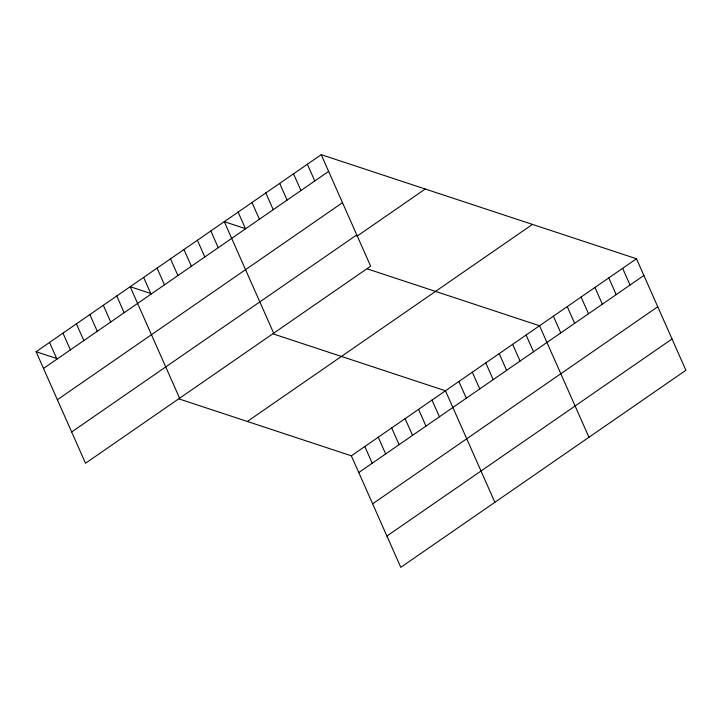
<?xml version="1.0" encoding="UTF-8"?>
<svg xmlns="http://www.w3.org/2000/svg" width="722" height="722" viewBox="0 0 722 722"><rect width="100%" height="100%" fill="white"/><g stroke="black" fill="none" stroke-linecap="round" stroke-linejoin="round"><path stroke-width="1.08" d="M321.218 154.67L370.639 266.192L85.521 463.253L36.1 351.731L321.218 154.67L636.479 258.747L685.9 370.269L400.782 567.33L351.361 455.808L179.119 398.95M43.51 368.455L328.627 171.394M57.372 399.735L342.49 202.674M71.649 431.964L356.776 234.903M356.939 236.238L425.258 189.02M247.33 421.467L532.448 224.407M351.361 455.808L636.479 258.747M358.771 472.531L643.889 275.47M372.633 503.812L657.751 306.751M386.92 536.04L672.038 338.979M245.083 228.54L224.28 221.672L273.692 333.194M367.29 268.891L539.542 325.748L588.962 437.27M150.997 293.574L130.186 286.706L179.607 398.219M273.205 333.916L445.456 390.782L494.868 502.295M36.1 351.731L56.912 358.599M622.635 268.322L630.044 285.037M608.79 277.898L616.191 294.612M594.937 287.464L602.347 304.179M581.093 297.04L588.493 313.754M567.239 306.606L574.649 323.33M553.395 316.182L560.795 332.896M526.103 335.044L533.513 351.758M512.656 344.331L520.066 361.045M499.218 353.618L506.627 370.341M485.78 362.913L493.189 379.628M472.332 372.2L479.742 388.914M458.894 381.487L466.304 398.21M432.009 400.069L439.418 416.784M418.57 409.365L425.98 426.079M307.373 164.246L314.774 180.96M405.132 418.652L412.542 435.366M293.52 173.821L300.93 190.536M391.685 427.938L399.095 444.662M279.676 183.388L287.085 200.102M378.247 437.234L385.656 453.948M265.822 192.964L273.232 209.678M364.809 446.521L372.218 463.235M251.978 202.53L259.388 219.244M238.125 212.106L245.534 228.82M210.833 230.968L218.243 247.682M197.395 240.255L204.804 256.969M183.957 249.541L191.366 266.265M170.509 258.837L177.919 275.551M157.071 268.124L164.481 284.838M143.633 277.41L151.042 294.134M116.747 295.993L124.157 312.707M103.309 305.289L110.719 322.003M89.862 314.575L97.271 331.29M76.424 323.862L83.833 340.585M62.985 333.158L70.395 349.872M49.538 342.445L56.948 359.159"/></g></svg>
